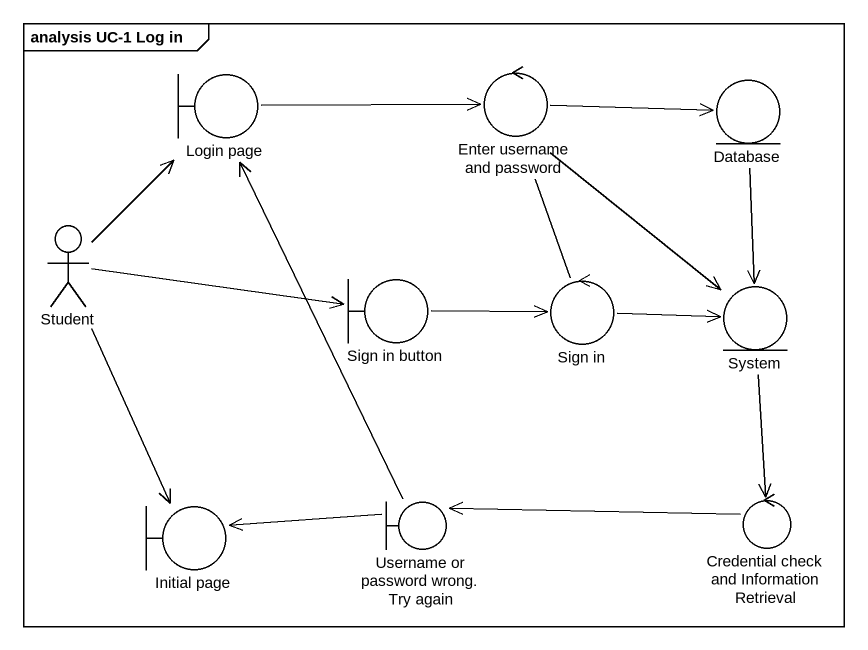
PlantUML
@startuml
mainframe analysis UC-1 Log in
boundary "Login page" as Login_page
control "Enter username and password" as Enter_username_and_password
entity "Database" as Database_
actor Student
boundary "Sign in button" as Sign_in_button
control "Sign in" as Sign_in
entity System
boundary "Initial page" as Initial_page
boundary "Username or password wrong. Try again" as Username_or_password_wrong
control "Credential check and Information Retrieval" as Credential_check_and
Login_page -right-> Enter_username_and_password
Enter_username_and_password -right-> Database_
Enter_username_and_password -- Sign_in
Enter_username_and_password --> System
Database_ --> System
Student -up-> Login_page
Student -right-> Sign_in_button
Student --> Initial_page
Sign_in_button -right-> Sign_in
Sign_in -right-> System
System --> Credential_check_and
Username_or_password_wrong -up-> Login_page
Username_or_password_wrong -left-> Initial_page
Credential_check_and -left-> Username_or_password_wrong
@enduml
